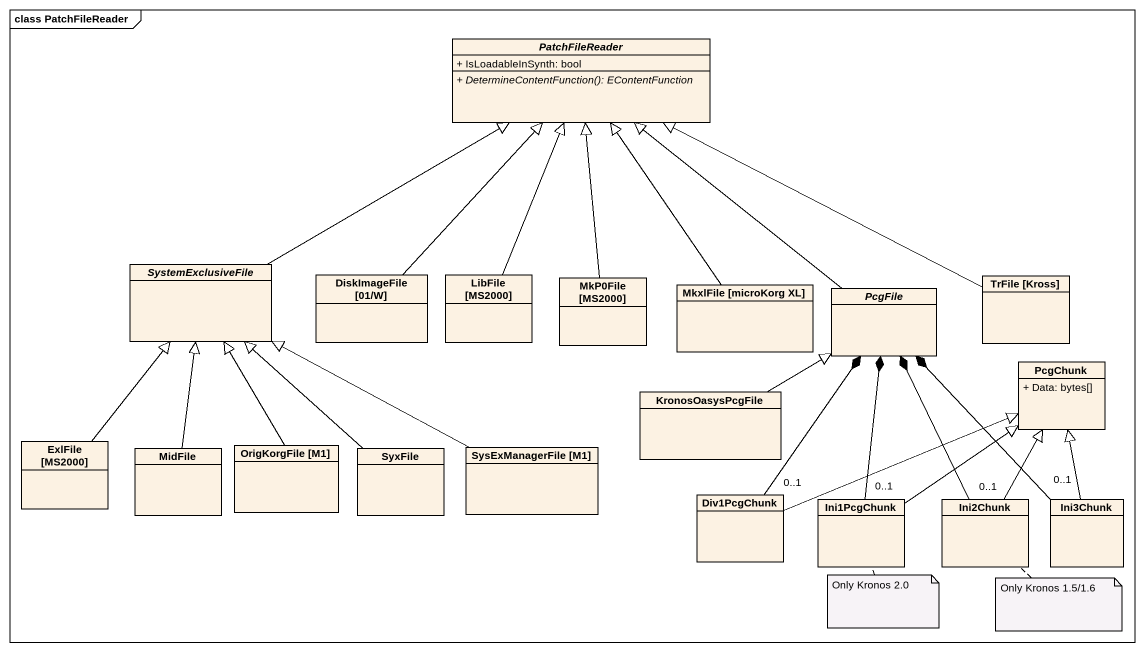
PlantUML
@startuml
mainframe class PatchFileReader
hide circle
hide empty members
skinparam classAttributeIconSize 0
abstract class PatchFileReader {
  + IsLoadableInSynth: bool
  {abstract} + DetermineContentFunction(): EContentFunction
}
abstract class SystemExclusiveFile
class "DiskImageFile [01/W]" as DiskImageFile_01_W
class "LibFile [MS2000]" as LibFile_MS2000
class "MkP0File [MS2000]" as MkP0File_MS2000
class "TrFile [Kross]" as TrFile_Kross
class "MkxlFile [microKorg XL]" as MkxlFile_microKorg_XL
abstract class PcgFile
class PcgChunk {
  + Data: bytes[]
}
class KronosOasysPcgFile
class "ExlFile [MS2000]" as ExlFile_MS2000
class MidFile
class "OrigKorgFile [M1]" as OrigKorgFile_M1
class SyxFile
class "SysExManagerFile [M1]" as SysExManagerFile_M1
class Div1PcgChunk
class Ini1PcgChunk
class Ini2Chunk
class Ini3Chunk
SystemExclusiveFile -right-|> PatchFileReader
DiskImageFile_01_W -up-|> PatchFileReader
LibFile_MS2000 -up-|> PatchFileReader
MkP0File_MS2000 -up-|> PatchFileReader
TrFile_Kross -left-|> PatchFileReader
MkxlFile_microKorg_XL -up-|> PatchFileReader
PcgFile -up-|> PatchFileReader
KronosOasysPcgFile -right-|> PcgFile
ExlFile_MS2000 -up-|> SystemExclusiveFile
MidFile -up-|> SystemExclusiveFile
OrigKorgFile_M1 -up-|> SystemExclusiveFile
SyxFile -up-|> SystemExclusiveFile
SysExManagerFile_M1 -left-|> SystemExclusiveFile
Div1PcgChunk "0..1" -up-* PcgFile
Div1PcgChunk -right-|> PcgChunk
Ini1PcgChunk "0..1" -up-* PcgFile
Ini1PcgChunk -up-|> PcgChunk
Ini2Chunk "0..1" -up-* PcgFile
Ini2Chunk -up-|> PcgChunk
Ini3Chunk "0..1" -up-* PcgFile
Ini3Chunk -up-|> PcgChunk
note bottom of Ini1PcgChunk : Only Kronos 2.0
note bottom of Ini2Chunk : Only Kronos 1.5/1.6
@enduml
